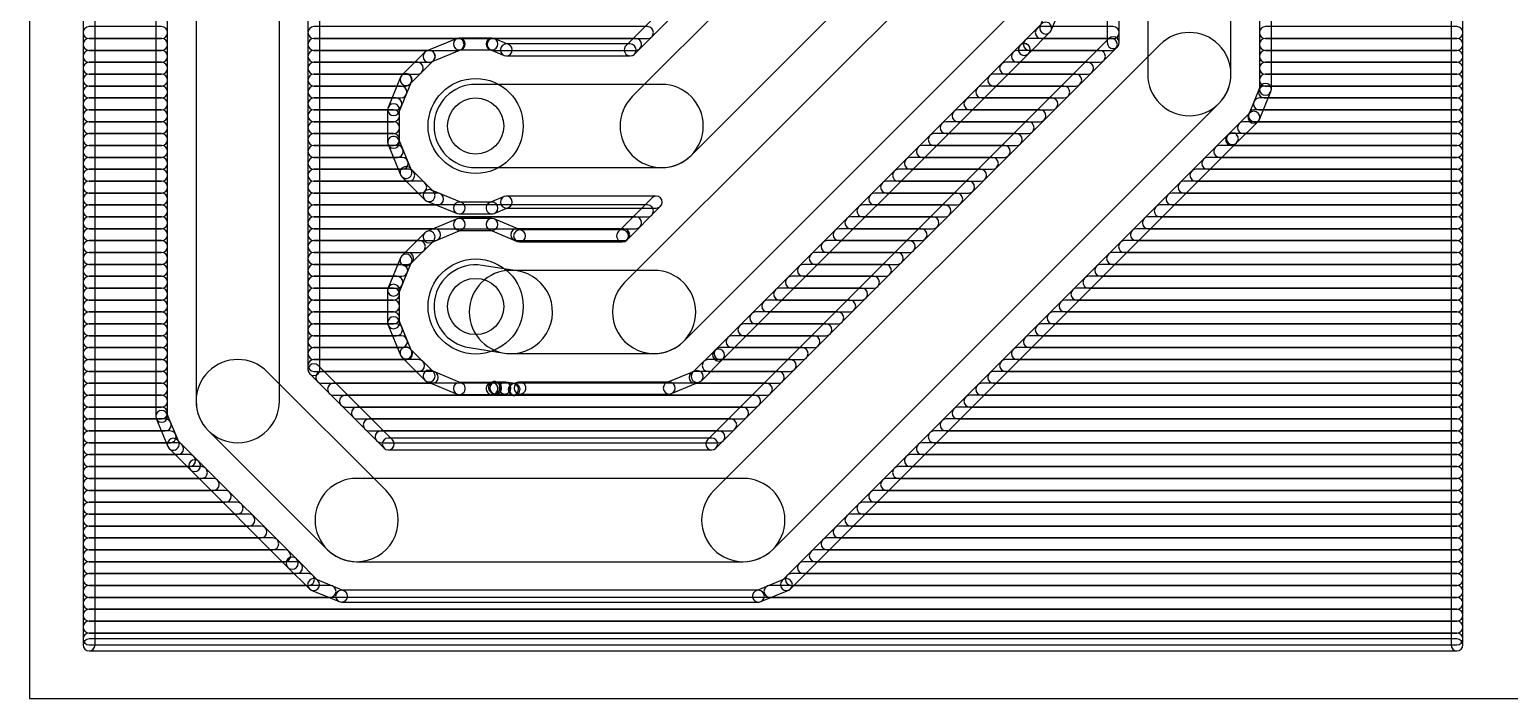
# Model space of a CAD drawing. Extents: x 5 to 83, y -5 to 101.
# Drawn here: x 5.08 to 36.68, y -5.08 to 9.21 of the extents above; entities that cross this region are included whole.
import ezdxf

# ---------------------------------------------------------------- set-up
doc = ezdxf.new("R2010")
doc.units = 0
for name, color, linetype in [('16', 175, 'CONTINUOUS'), ('17', 82, 'CONTINUOUS'), ('20', 30, 'CONTINUOUS'), ('44', 253, 'CONTINUOUS')]:
    doc.layers.add(name, color=color, linetype=linetype)

# ---------------------------------------------------------------- blocks, each defined once
blk = doc.blocks.new('ROUNDP')
blk.add_circle((0, 0), 0.5)

msp = doc.modelspace()

# ---------------------------------------------------------------- linework, layer by layer
at = {"layer": '16'}
for points in [[(6.477, -3.937), (6.477, 99.492, 1), (6.223, 99.492), (6.223, -3.937, 1)], [(7.7724, 30.3805), (7.7724, 0.9466, 1), (8.0264, 0.9466), (8.0264, 30.3805, 1)], [(30.734, 8.255), (30.734, 17.145, 1), (28.956, 17.145), (28.956, 8.255, 1)], [(8.636, 13.97), (8.636, 1.27, 1), (10.414, 1.27), (10.414, 13.97, 1)], [(28.0924, 13.6695), (28.0924, 8.9283, 1), (28.3464, 8.9283), (28.3464, 13.6695, 1)], [(31.5976, 7.9316), (31.5976, 12.6657, 1), (31.3436, 12.6657), (31.3436, 7.9316, 1)], [(11.2776, 1.9433), (11.2776, 12.3444, 1), (11.0236, 12.3444), (11.0236, 1.9433, 1)], [(19.2064, 6.5192), (23.4886, 10.8014, 1), (22.2314, 12.0586), (17.9492, 7.7764, 1)], [(21.1446, 12.1931), (17.8146, 8.8632, 1), (17.9943, 8.6836), (21.3242, 12.0135, 1)], [(24.7714, 10.7886), (17.7864, 3.8036, 1), (19.0436, 2.5464), (26.0286, 9.5314, 1)], [(35.433, 10.4126), (35.433, -3.937, 1), (35.687, -3.937), (35.687, 10.4126, 1)], [(26.8954, 9.1906), (27.1429, 9.788, 1), (26.9083, 9.8852), (26.6608, 9.2878, 1)], [(6.35, 9.017), (7.8994, 9.017, 1), (7.8994, 9.271), (6.35, 9.271, 1)], [(11.1506, 9.017), (18.2751, 9.017, 1), (18.2751, 9.271), (11.1506, 9.271, 1)], [(26.4106, 8.6921), (26.8679, 9.1494, 1), (26.6883, 9.329), (26.231, 8.8717, 1)], [(26.6829, 9.017), (28.2194, 9.017, 1), (28.2194, 9.271), (26.6829, 9.271, 1)], [(31.4706, 9.017), (35.56, 9.017, 1), (35.56, 9.271), (31.4706, 9.271, 1)], [(6.35, 8.763), (7.8994, 8.763, 1), (7.8994, 9.017), (6.35, 9.017, 1)], [(11.1506, 8.763), (14.2313, 8.763, 1), (14.2313, 9.017), (11.1506, 9.017, 1)], [(14.2078, 9.0177), (13.5636, 8.7509, 1), (13.6608, 8.5162), (14.305, 8.7831, 1)], [(14.9536, 9.0274), (14.2564, 9.0274, 1), (14.2564, 8.7734), (14.9536, 8.7734, 1)], [(15.3088, 8.8907), (15.0022, 9.0177, 1), (14.905, 8.7831), (15.2116, 8.6561, 1)], [(14.9787, 8.763), (18.0211, 8.763, 1), (18.0211, 9.017), (14.9787, 9.017, 1)], [(17.9045, 8.9004), (15.2602, 8.9004, 1), (15.2602, 8.6464), (17.9045, 8.6464, 1)], [(20.9486, -1.8986), (30.4736, 7.6264, 1), (29.2164, 8.8836), (19.6914, -0.6414, 1)], [(28.1296, 9.0181), (19.5568, 0.4454, 1), (19.7365, 0.2658), (28.3092, 8.8385, 1)], [(19.8829, 2.1644), (26.4106, 8.6921, 1), (26.231, 8.8717), (19.7033, 2.344, 1)], [(26.3208, 8.6549), (26.3208, 8.6549, 1), (26.3208, 8.9089), (26.3208, 8.9089, 1)], [(26.4289, 8.763), (28.1811, 8.763, 1), (28.1811, 9.017), (26.4289, 9.017, 1)], [(31.4706, 8.763), (35.56, 8.763, 1), (35.56, 9.017), (31.4706, 9.017, 1)], [(6.35, 8.509), (7.8994, 8.509, 1), (7.8994, 8.763), (6.35, 8.763, 1)], [(11.1506, 8.509), (13.6181, 8.509, 1), (13.6181, 8.763), (11.1506, 8.763, 1)], [(13.5224, 8.7234), (13.0294, 8.2304, 1), (13.209, 8.0508), (13.702, 8.5438, 1)], [(26.1749, 8.509), (27.9271, 8.509, 1), (27.9271, 8.763), (26.1749, 8.763, 1)], [(31.4706, 8.509), (35.56, 8.509, 1), (35.56, 8.763), (31.4706, 8.763, 1)], [(6.35, 8.255), (7.8994, 8.255, 1), (7.8994, 8.509), (6.35, 8.509, 1)], [(6.35, 8.001), (7.8994, 8.001, 1), (7.8994, 8.255), (6.35, 8.255, 1)], [(11.1506, 8.255), (13.3607, 8.255, 1), (13.3607, 8.509), (11.1506, 8.509, 1)], [(11.1506, 8.001), (13.114, 8.001, 1), (13.114, 8.255), (11.1506, 8.255, 1)], [(13.0019, 8.1892), (12.7351, 7.545, 1), (12.9697, 7.4478), (13.2365, 8.092, 1)], [(25.6669, 8.001), (27.4191, 8.001, 1), (27.4191, 8.255), (25.6669, 8.255, 1)], [(25.9209, 8.255), (27.6731, 8.255, 1), (27.6731, 8.509), (25.9209, 8.509, 1)], [(31.4706, 8.255), (35.56, 8.255, 1), (35.56, 8.509), (31.4706, 8.509, 1)], [(31.4706, 8.001), (35.56, 8.001, 1), (35.56, 8.255), (31.4706, 8.255, 1)], [(6.35, 7.747), (7.8994, 7.747, 1), (7.8994, 8.001), (6.35, 8.001, 1)], [(11.1506, 7.747), (13.0088, 7.747, 1), (13.0088, 8.001), (11.1506, 8.001, 1)], [(14.605, 6.2588), (18.5778, 6.2588, 1), (18.5778, 8.0368), (14.605, 8.0368, 1)], [(25.4129, 7.747), (27.1651, 7.747, 1), (27.1651, 8.001), (25.4129, 8.001, 1)], [(31.3404, 7.2856), (31.5879, 7.883, 1), (31.3533, 7.9802), (31.1058, 7.3828, 1)], [(31.4467, 7.747), (35.56, 7.747, 1), (35.56, 8.001), (31.4467, 8.001, 1)], [(6.35, 7.493), (7.8994, 7.493, 1), (7.8994, 7.747), (6.35, 7.747, 1)], [(11.1506, 7.493), (12.9036, 7.493, 1), (12.9036, 7.747), (11.1506, 7.747, 1)], [(12.7254, 7.4964), (12.7254, 6.7992, 1), (12.9794, 6.7992), (12.9794, 7.4964, 1)], [(25.1589, 7.493), (26.9111, 7.493, 1), (26.9111, 7.747), (25.1589, 7.747, 1)], [(31.3415, 7.493), (35.56, 7.493, 1), (35.56, 7.747), (31.3415, 7.747, 1)], [(6.35, 7.239), (7.8994, 7.239, 1), (7.8994, 7.493), (6.35, 7.493, 1)], [(11.1506, 7.239), (12.8524, 7.239, 1), (12.8524, 7.493), (11.1506, 7.493, 1)], [(24.9049, 7.239), (26.6571, 7.239, 1), (26.6571, 7.493), (24.9049, 7.493, 1)], [(30.8556, 6.7871), (31.3129, 7.2444, 1), (31.1333, 7.424), (30.676, 6.9667, 1)], [(31.2363, 7.239), (35.56, 7.239, 1), (35.56, 7.493), (31.2363, 7.493, 1)], [(6.35, 6.985), (7.8994, 6.985, 1), (7.8994, 7.239), (6.35, 7.239, 1)], [(6.35, 6.731), (7.8994, 6.731, 1), (7.8994, 6.985), (6.35, 6.985, 1)], [(11.1506, 6.985), (12.8524, 6.985, 1), (12.8524, 7.239), (11.1506, 7.239, 1)], [(11.1506, 6.731), (12.8524, 6.731, 1), (12.8524, 6.985), (11.1506, 6.985, 1)], [(21.3306, -2.7379), (30.8556, 6.7871, 1), (30.676, 6.9667), (21.151, -2.5583, 1)], [(24.3969, 6.731), (26.1491, 6.731, 1), (26.1491, 6.985), (24.3969, 6.985, 1)], [(24.6509, 6.985), (26.4031, 6.985, 1), (26.4031, 7.239), (24.6509, 7.239, 1)], [(30.7469, 6.731), (35.56, 6.731, 1), (35.56, 6.985), (30.7469, 6.985, 1)], [(31.0009, 6.985), (35.56, 6.985, 1), (35.56, 7.239), (31.0009, 7.239, 1)], [(6.35, 6.477), (7.8994, 6.477, 1), (7.8994, 6.731), (6.35, 6.731, 1)], [(11.1506, 6.477), (12.9332, 6.477, 1), (12.9332, 6.731), (11.1506, 6.731, 1)], [(12.7351, 6.7506), (13.0019, 6.1064, 1), (13.2365, 6.2036), (12.9697, 6.8478, 1)], [(24.1429, 6.477), (25.8951, 6.477, 1), (25.8951, 6.731), (24.1429, 6.731, 1)], [(30.4929, 6.477), (35.56, 6.477, 1), (35.56, 6.731), (30.4929, 6.731, 1)], [(6.35, 6.223), (7.8994, 6.223, 1), (7.8994, 6.477), (6.35, 6.477, 1)], [(11.1506, 6.223), (13.0385, 6.223, 1), (13.0385, 6.477), (11.1506, 6.477, 1)], [(23.8889, 6.223), (25.6411, 6.223, 1), (25.6411, 6.477), (23.8889, 6.477, 1)], [(30.2389, 6.223), (35.56, 6.223, 1), (35.56, 6.477), (30.2389, 6.477, 1)], [(6.35, 5.969), (7.8994, 5.969, 1), (7.8994, 6.223), (6.35, 6.223, 1)], [(11.1506, 5.969), (13.1782, 5.969, 1), (13.1782, 6.223), (11.1506, 6.223, 1)], [(13.0294, 6.0652), (13.5224, 5.5722, 1), (13.702, 5.7518), (13.209, 6.2448, 1)], [(23.6349, 5.969), (25.3871, 5.969, 1), (25.3871, 6.223), (23.6349, 6.223, 1)], [(29.9849, 5.969), (35.56, 5.969, 1), (35.56, 6.223), (29.9849, 6.223, 1)], [(6.35, 5.715), (7.8994, 5.715, 1), (7.8994, 5.969), (6.35, 5.969, 1)], [(6.35, 5.461), (7.8994, 5.461, 1), (7.8994, 5.715), (6.35, 5.715, 1)], [(11.1506, 5.715), (13.4322, 5.715, 1), (13.4322, 5.969), (11.1506, 5.969, 1)], [(11.1506, 5.461), (13.7909, 5.461, 1), (13.7909, 5.715), (11.1506, 5.715, 1)], [(13.5636, 5.5447), (14.2078, 5.2779, 1), (14.305, 5.5125), (13.6608, 5.7793, 1)], [(23.1269, 5.461), (24.8791, 5.461, 1), (24.8791, 5.715), (23.1269, 5.715, 1)], [(23.3809, 5.715), (25.1331, 5.715, 1), (25.1331, 5.969), (23.3809, 5.969, 1)], [(29.4769, 5.461), (35.56, 5.461, 1), (35.56, 5.715), (29.4769, 5.715, 1)], [(29.7309, 5.715), (35.56, 5.715, 1), (35.56, 5.969), (29.7309, 5.969, 1)], [(6.35, 5.207), (7.8994, 5.207, 1), (7.8994, 5.461), (6.35, 5.461, 1)], [(11.1506, 5.207), (18.2751, 5.207, 1), (18.2751, 5.461), (11.1506, 5.461, 1)], [(14.2564, 5.2682), (14.9536, 5.2682, 1), (14.9536, 5.5222), (14.2564, 5.5222, 1)], [(15.0022, 5.2779), (15.3088, 5.4049, 1), (15.2116, 5.6395), (14.905, 5.5125, 1)], [(15.2602, 5.3952), (18.4633, 5.3952, 1), (18.4633, 5.6492), (15.2602, 5.6492, 1)], [(18.3735, 5.612), (17.6518, 4.8904, 1), (17.8315, 4.7108), (18.5531, 5.4324, 1)], [(22.8729, 5.207), (24.6251, 5.207, 1), (24.6251, 5.461), (22.8729, 5.461, 1)], [(29.2229, 5.207), (35.56, 5.207, 1), (35.56, 5.461), (29.2229, 5.461, 1)], [(6.35, 4.953), (7.8994, 4.953, 1), (7.8994, 5.207), (6.35, 5.207, 1)], [(11.1506, 4.953), (18.0211, 4.953, 1), (18.0211, 5.207), (11.1506, 5.207, 1)], [(14.2078, 5.1621), (13.5636, 4.8953, 1), (13.6608, 4.6606), (14.305, 4.9275, 1)], [(14.9536, 5.1718), (14.2564, 5.1718, 1), (14.2564, 4.9178), (14.9536, 4.9178, 1)], [(15.5918, 4.9179), (15.0022, 5.1621, 1), (14.905, 4.9275), (15.4946, 4.6833, 1)], [(22.6189, 4.953), (24.3711, 4.953, 1), (24.3711, 5.207), (22.6189, 5.207, 1)], [(28.9689, 4.953), (35.56, 4.953, 1), (35.56, 5.207), (28.9689, 5.207, 1)], [(6.35, 4.699), (7.8994, 4.699, 1), (7.8994, 4.953), (6.35, 4.953, 1)], [(11.1506, 4.699), (13.7282, 4.699, 1), (13.7282, 4.953), (11.1506, 4.953, 1)], [(13.5224, 4.8678), (13.0294, 4.3748, 1), (13.209, 4.1952), (13.702, 4.6882, 1)], [(15.4818, 4.699), (17.7671, 4.699, 1), (17.7671, 4.953), (15.4818, 4.953, 1)], [(17.7416, 4.9276), (15.5432, 4.9276, 1), (15.5432, 4.6736), (17.7416, 4.6736, 1)], [(22.3649, 4.699), (24.1171, 4.699, 1), (24.1171, 4.953), (22.3649, 4.953, 1)], [(28.7149, 4.699), (35.56, 4.699, 1), (35.56, 4.953), (28.7149, 4.953, 1)], [(6.35, 4.445), (7.8994, 4.445, 1), (7.8994, 4.699), (6.35, 4.699, 1)], [(6.35, 4.191), (7.8994, 4.191, 1), (7.8994, 4.445), (6.35, 4.445, 1)], [(11.1506, 4.445), (13.4063, 4.445, 1), (13.4063, 4.699), (11.1506, 4.699, 1)], [(11.1506, 4.191), (13.1523, 4.191, 1), (13.1523, 4.445), (11.1506, 4.445, 1)], [(21.8569, 4.191), (23.6091, 4.191, 1), (23.6091, 4.445), (21.8569, 4.445, 1)], [(22.1109, 4.445), (23.8631, 4.445, 1), (23.8631, 4.699), (22.1109, 4.699, 1)], [(28.2069, 4.191), (35.56, 4.191, 1), (35.56, 4.445), (28.2069, 4.445, 1)], [(28.4609, 4.445), (35.56, 4.445, 1), (35.56, 4.699), (28.4609, 4.699, 1)], [(6.35, 3.937), (7.8994, 3.937, 1), (7.8994, 4.191), (6.35, 4.191, 1)], [(11.1506, 3.937), (13.0277, 3.937, 1), (13.0277, 4.191), (11.1506, 4.191, 1)], [(13.0019, 4.3336), (12.7351, 3.6894, 1), (12.9697, 3.5922), (13.2365, 4.2364, 1)], [(15.4941, 4.0534), (14.7419, 4.1706, 1), (14.4681, 2.4138), (15.2203, 2.2966, 1)], [(21.6029, 3.937), (23.3551, 3.937, 1), (23.3551, 4.191), (21.6029, 4.191, 1)], [(27.9529, 3.937), (35.56, 3.937, 1), (35.56, 4.191), (27.9529, 4.191, 1)], [(6.35, 3.683), (7.8994, 3.683, 1), (7.8994, 3.937), (6.35, 3.937, 1)], [(11.1506, 3.683), (12.9225, 3.683, 1), (12.9225, 3.937), (11.1506, 3.937, 1)], [(18.415, 4.064), (15.3572, 4.064, 1), (15.3572, 2.286), (18.415, 2.286, 1)], [(21.3489, 3.683), (23.1011, 3.683, 1), (23.1011, 3.937), (21.3489, 3.937, 1)], [(27.6989, 3.683), (35.56, 3.683, 1), (35.56, 3.937), (27.6989, 3.937, 1)], [(6.35, 3.429), (7.8994, 3.429, 1), (7.8994, 3.683), (6.35, 3.683, 1)], [(11.1506, 3.429), (12.8524, 3.429, 1), (12.8524, 3.683), (11.1506, 3.683, 1)], [(12.7254, 3.6408), (12.7254, 2.9436, 1), (12.9794, 2.9436), (12.9794, 3.6408, 1)], [(21.0949, 3.429), (22.8471, 3.429, 1), (22.8471, 3.683), (21.0949, 3.683, 1)], [(27.4449, 3.429), (35.56, 3.429, 1), (35.56, 3.683), (27.4449, 3.683, 1)], [(6.35, 3.175), (7.8994, 3.175, 1), (7.8994, 3.429), (6.35, 3.429, 1)], [(6.35, 2.921), (7.8994, 2.921, 1), (7.8994, 3.175), (6.35, 3.175, 1)], [(11.1506, 3.175), (12.8524, 3.175, 1), (12.8524, 3.429), (11.1506, 3.429, 1)], [(11.1506, 2.921), (12.8524, 2.921, 1), (12.8524, 3.175), (11.1506, 3.175, 1)], [(20.5869, 2.921), (22.3391, 2.921, 1), (22.3391, 3.175), (20.5869, 3.175, 1)], [(20.8409, 3.175), (22.5931, 3.175, 1), (22.5931, 3.429), (20.8409, 3.429, 1)], [(26.9369, 2.921), (35.56, 2.921, 1), (35.56, 3.175), (26.9369, 3.175, 1)], [(27.1909, 3.175), (35.56, 3.175, 1), (35.56, 3.429), (27.1909, 3.429, 1)], [(6.35, 2.667), (7.8994, 2.667, 1), (7.8994, 2.921), (6.35, 2.921, 1)], [(11.1506, 2.667), (12.9144, 2.667, 1), (12.9144, 2.921), (11.1506, 2.921, 1)], [(12.7351, 2.895), (13.0019, 2.2508, 1), (13.2365, 2.348), (12.9697, 2.9922, 1)], [(20.3329, 2.667), (22.0851, 2.667, 1), (22.0851, 2.921), (20.3329, 2.921, 1)], [(26.6829, 2.667), (35.56, 2.667, 1), (35.56, 2.921), (26.6829, 2.921, 1)], [(6.35, 2.413), (7.8994, 2.413, 1), (7.8994, 2.667), (6.35, 2.667, 1)], [(11.1506, 2.413), (13.0196, 2.413, 1), (13.0196, 2.667), (11.1506, 2.667, 1)], [(20.0789, 2.413), (21.8311, 2.413, 1), (21.8311, 2.667), (20.0789, 2.667, 1)], [(26.4289, 2.413), (35.56, 2.413, 1), (35.56, 2.667), (26.4289, 2.667, 1)], [(6.35, 2.159), (7.8994, 2.159, 1), (7.8994, 2.413), (6.35, 2.413, 1)], [(11.1506, 2.159), (13.1326, 2.159, 1), (13.1326, 2.413), (11.1506, 2.413, 1)], [(13.0294, 2.2096), (13.5224, 1.7166, 1), (13.702, 1.8962), (13.209, 2.3892, 1)], [(19.4256, 1.7071), (19.8829, 2.1644, 1), (19.7033, 2.344), (19.246, 1.8867, 1)], [(19.9201, 2.2542), (19.9201, 2.2542, 1), (19.6661, 2.2542), (19.6661, 2.2542, 1)], [(19.8249, 2.159), (21.5771, 2.159, 1), (21.5771, 2.413), (19.8249, 2.413, 1)], [(26.1749, 2.159), (35.56, 2.159, 1), (35.56, 2.413), (26.1749, 2.413, 1)], [(6.35, 1.905), (7.8994, 1.905, 1), (7.8994, 2.159), (6.35, 2.159, 1)], [(6.35, 1.651), (7.8994, 1.651, 1), (7.8994, 1.905), (6.35, 1.905, 1)], [(8.8964, 0.6414), (11.4364, -1.8986, 1), (12.6936, -0.6414), (10.1536, 1.8986, 1)], [(11.1506, 1.905), (13.3866, 1.905, 1), (13.3866, 2.159), (11.1506, 2.159, 1)], [(12.8281, 0.4454), (11.2404, 2.0331, 1), (11.0608, 1.8535), (12.6485, 0.2658, 1)], [(11.3159, 1.651), (13.6808, 1.651, 1), (13.6808, 1.905), (11.3159, 1.905, 1)], [(13.5636, 1.6891), (14.2078, 1.4223, 1), (14.305, 1.6569), (13.6608, 1.9237, 1)], [(18.787, 1.4321), (19.3844, 1.6795, 1), (19.2872, 1.9142), (18.6897, 1.6667, 1)], [(19.2902, 1.651), (21.0691, 1.651, 1), (21.0691, 1.905), (19.2902, 1.905, 1)], [(19.5709, 1.905), (21.3231, 1.905, 1), (21.3231, 2.159), (19.5709, 2.159, 1)], [(25.6669, 1.651), (35.56, 1.651, 1), (35.56, 1.905), (25.6669, 1.905, 1)], [(25.9209, 1.905), (35.56, 1.905, 1), (35.56, 2.159), (25.9209, 2.159, 1)], [(6.35, 1.397), (7.8994, 1.397, 1), (7.8994, 1.651), (6.35, 1.651, 1)], [(11.5699, 1.397), (15.3943, 1.397, 1), (15.3943, 1.651), (11.5699, 1.651, 1)], [(14.2564, 1.4126), (14.9536, 1.4126, 1), (14.9536, 1.6666), (14.2564, 1.6666, 1)], [(15.0022, 1.4223), (15.0542, 1.4438, 1), (14.957, 1.6785), (14.905, 1.6569, 1)], [(14.957, 1.4438), (14.9852, 1.4321, 1), (15.0825, 1.6667), (15.0542, 1.6784, 1)], [(15.0338, 1.4224), (15.2313, 1.4224, 1), (15.2313, 1.6764), (15.0338, 1.6764, 1)], [(15.2118, 1.4239), (15.4069, 1.3935, 1), (15.446, 1.6445), (15.2509, 1.6749, 1)], [(15.4564, 1.3956), (15.5816, 1.426, 1), (15.5217, 1.6728), (15.3965, 1.6424, 1)], [(15.447, 1.397), (20.8151, 1.397, 1), (20.8151, 1.651), (15.447, 1.651, 1)], [(15.5517, 1.4224), (18.7384, 1.4224, 1), (18.7384, 1.6764), (15.5517, 1.6764, 1)], [(25.4129, 1.397), (35.56, 1.397, 1), (35.56, 1.651), (25.4129, 1.651, 1)], [(6.35, 1.143), (7.8994, 1.143, 1), (7.8994, 1.397), (6.35, 1.397, 1)], [(11.8239, 1.143), (20.5611, 1.143, 1), (20.5611, 1.397), (11.8239, 1.397, 1)], [(25.1589, 1.143), (35.56, 1.143, 1), (35.56, 1.397), (25.1589, 1.397, 1)], [(6.35, 0.889), (7.8994, 0.889, 1), (7.8994, 1.143), (6.35, 1.143, 1)], [(7.7821, 0.898), (8.0295, 0.3006, 1), (8.2642, 0.3978), (8.0167, 0.9952, 1)], [(12.0779, 0.889), (20.3071, 0.889, 1), (20.3071, 1.143), (12.0779, 1.143, 1)], [(24.9049, 0.889), (35.56, 0.889, 1), (35.56, 1.143), (24.9049, 1.143, 1)], [(6.35, 0.635), (7.9759, 0.635, 1), (7.9759, 0.889), (6.35, 0.889, 1)], [(6.35, 0.381), (8.0811, 0.381, 1), (8.0811, 0.635), (6.35, 0.635, 1)], [(12.3319, 0.635), (20.0531, 0.635, 1), (20.0531, 0.889), (12.3319, 0.889, 1)], [(12.5859, 0.381), (19.7991, 0.381, 1), (19.7991, 0.635), (12.5859, 0.635, 1)], [(24.3969, 0.381), (35.56, 0.381, 1), (35.56, 0.635), (24.3969, 0.635, 1)], [(24.6509, 0.635), (35.56, 0.635, 1), (35.56, 0.889), (24.6509, 0.889, 1)], [(6.35, 0.127), (8.2421, 0.127, 1), (8.2421, 0.381), (6.35, 0.381, 1)], [(8.0571, 0.2594), (8.5144, -0.1979, 1), (8.694, -0.0183), (8.2367, 0.439, 1)], [(19.6467, 0.4826), (12.7383, 0.4826, 1), (12.7383, 0.2286), (19.6467, 0.2286, 1)], [(24.1429, 0.127), (35.56, 0.127, 1), (35.56, 0.381), (24.1429, 0.381, 1)], [(6.35, -0.127), (8.4961, -0.127, 1), (8.4961, 0.127), (6.35, 0.127, 1)], [(8.5144, -0.1979), (10.5971, -2.2806, 1), (10.7767, -2.101), (8.694, -0.0183, 1)], [(23.8889, -0.127), (35.56, -0.127, 1), (35.56, 0.127), (23.8889, 0.127, 1)], [(6.35, -0.381), (8.7501, -0.381, 1), (8.7501, -0.127), (6.35, -0.127, 1)], [(23.6349, -0.381), (35.56, -0.381, 1), (35.56, -0.127), (23.6349, -0.127, 1)], [(6.35, -0.635), (9.0041, -0.635, 1), (9.0041, -0.381), (6.35, -0.381, 1)], [(12.065, -2.159), (20.32, -2.159, 1), (20.32, -0.381), (12.065, -0.381, 1)], [(23.3809, -0.635), (35.56, -0.635, 1), (35.56, -0.381), (23.3809, -0.381, 1)], [(6.35, -0.889), (9.2581, -0.889, 1), (9.2581, -0.635), (6.35, -0.635, 1)], [(6.35, -1.143), (9.5121, -1.143, 1), (9.5121, -0.889), (6.35, -0.889, 1)], [(22.8729, -1.143), (35.56, -1.143, 1), (35.56, -0.889), (22.8729, -0.889, 1)], [(23.1269, -0.889), (35.56, -0.889, 1), (35.56, -0.635), (23.1269, -0.635, 1)], [(6.35, -1.397), (9.7661, -1.397, 1), (9.7661, -1.143), (6.35, -1.143, 1)], [(22.6189, -1.397), (35.56, -1.397, 1), (35.56, -1.143), (22.6189, -1.143, 1)], [(6.35, -1.651), (10.0201, -1.651, 1), (10.0201, -1.397), (6.35, -1.397, 1)], [(22.3649, -1.651), (35.56, -1.651, 1), (35.56, -1.397), (22.3649, -1.397, 1)], [(6.35, -1.905), (10.2741, -1.905, 1), (10.2741, -1.651), (6.35, -1.651, 1)], [(22.1109, -1.905), (35.56, -1.905, 1), (35.56, -1.651), (22.1109, -1.651, 1)], [(6.35, -2.159), (10.5281, -2.159, 1), (10.5281, -1.905), (6.35, -1.905, 1)], [(6.35, -2.413), (10.7821, -2.413, 1), (10.7821, -2.159), (6.35, -2.159, 1)], [(10.5971, -2.2806), (11.0544, -2.7379, 1), (11.234, -2.5583), (10.7767, -2.101, 1)], [(21.6029, -2.413), (35.56, -2.413, 1), (35.56, -2.159), (21.6029, -2.159, 1)], [(21.8569, -2.159), (35.56, -2.159, 1), (35.56, -1.905), (21.8569, -1.905, 1)], [(6.35, -2.667), (11.0361, -2.667, 1), (11.0361, -2.413), (6.35, -2.413, 1)], [(11.0956, -2.7654), (11.693, -3.0129, 1), (11.7902, -2.7783), (11.1928, -2.5308, 1)], [(20.692, -3.0129), (21.2894, -2.7654, 1), (21.1922, -2.5308), (20.5947, -2.7783, 1)], [(21.3489, -2.667), (35.56, -2.667, 1), (35.56, -2.413), (21.3489, -2.413, 1)], [(6.35, -2.921), (11.4964, -2.921, 1), (11.4964, -2.667), (6.35, -2.667, 1)], [(11.7416, -3.0226), (20.6434, -3.0226, 1), (20.6434, -2.7686), (11.7416, -2.7686, 1)], [(20.8886, -2.921), (35.56, -2.921, 1), (35.56, -2.667), (20.8886, -2.667, 1)], [(6.35, -3.175), (35.56, -3.175, 1), (35.56, -2.921), (6.35, -2.921, 1)], [(6.35, -3.429), (35.56, -3.429, 1), (35.56, -3.175), (6.35, -3.175, 1)], [(6.35, -3.683), (35.56, -3.683, 1), (35.56, -3.429), (6.35, -3.429, 1)], [(6.35, -3.937), (35.56, -3.937, 1), (35.56, -3.683), (6.35, -3.683, 1)], [(35.56, -3.81), (6.35, -3.81, 1), (6.35, -4.064), (35.56, -4.064, 1)]]:
    msp.add_lwpolyline(points, format="xyb", close=True, dxfattribs=at)
at = {"layer": '20'}
for p, q in [((5.08, 100.635), (5.08, -5.08)), ((5.08, -5.08), (82.53, -5.08))]:
    msp.add_line(p, q, dxfattribs=at)
at = {"layer": '44'}
for centre in [(14.605, 7.1478), (14.605, 3.2922)]:
    msp.add_circle(centre, 0.6, dxfattribs=at)

# ---------------------------------------------------------------- block references
at = {"layer": '17', "xscale": 2.032, "yscale": 2.032, "rotation": 270}
for p in [(14.605, 7.1478), (14.605, 3.2922)]:
    msp.add_blockref('ROUNDP', p, dxfattribs=at)

doc.saveas('drawing.dxf')
